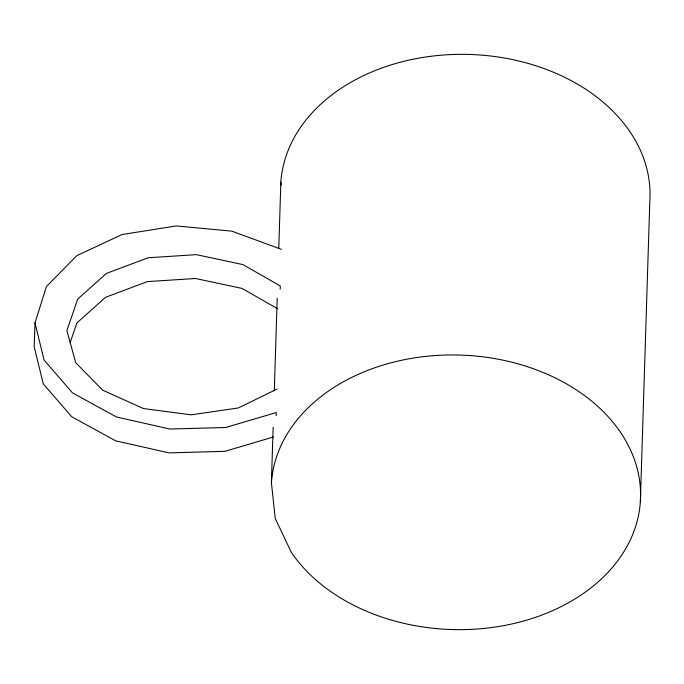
<?xml version="1.0" encoding="UTF-8"?>
<svg xmlns="http://www.w3.org/2000/svg" width="684" height="684" viewBox="0 0 684 684"><rect width="100%" height="100%" fill="white"/><g stroke="black" fill="none" stroke-linecap="round" stroke-linejoin="round"><path stroke-width="1.03" d="M271.411 482.639A184.757 137.304 1.8 0 1 527.911 366.855A184.757 137.304 1.8 0 1 591.079 587.778A184.757 137.304 1.8 0 1 291.367 552.441L275.233 518.429L271.411 482.639L273.147 427.209M274.293 390.966L277.2 298.224M278.781 248.121L280.859 182.03A184.757 137.304 1.8 0 1 474.841 54.677A184.757 137.304 1.8 0 1 649.8 201.361L640.352 501.971M281.44 249.361L231.816 231.141L176.215 225.951L122.128 234.509L76.83 255.645L46.426 286.519L35.004 322.976L34.2 346.822L43.306 383.946L71.709 416.744L115.587 440.804L169.033 452.876L224.848 451.337L273.48 436.99M280.183 289.093L280.295 285.98L242.897 264.588L196.317 254.645L148.18 257.765L106.353 273.446L77.694 299.122L66.887 330.586L75.702 362.691L102.685 390.179L143.443 408.562L191.281 414.829L238.391 407.946L277.054 389.051M276.208 415.658L276.31 412.546L225.652 427.491L169.837 429.03L116.391 416.958L72.513 392.898L44.109 360.1L35.004 322.976M70.136 342.633L76.89 322.968L105.55 297.292L147.376 281.611L195.513 278.491L242.093 288.434L277.661 308.783M280.859 182.03L281.192 185.184"/></g></svg>
